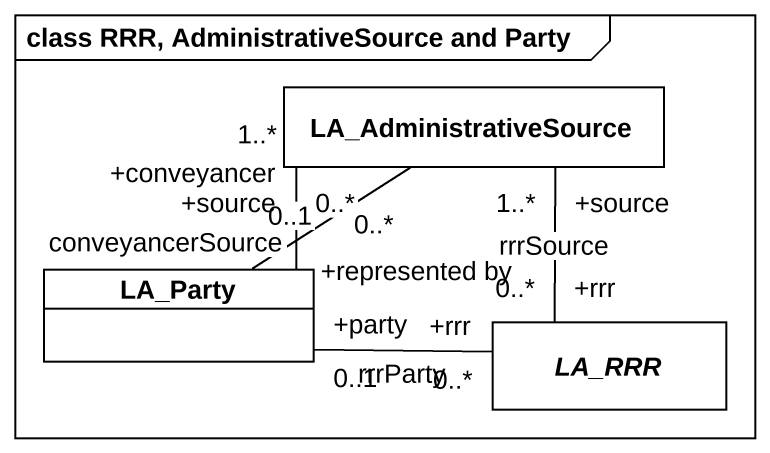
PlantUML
@startuml
mainframe class RRR, AdministrativeSource and Party
hide circle
hide empty members
class LA_AdministrativeSource #FFFFFF
class LA_Party #FFFFFF
abstract class LA_RRR #FFFFFF
LA_AdministrativeSource "0..*" -- "+represented by\n0..1" LA_Party
LA_Party "+conveyancer\n1..*" -up- "+source\n0..*" LA_AdministrativeSource : conveyancerSource
LA_Party "+party\n0..1" -right- "+rrr\n0..*" LA_RRR : rrrParty
LA_RRR "+rrr\n0..*" -up- "+source\n1..*" LA_AdministrativeSource : rrrSource
@enduml
